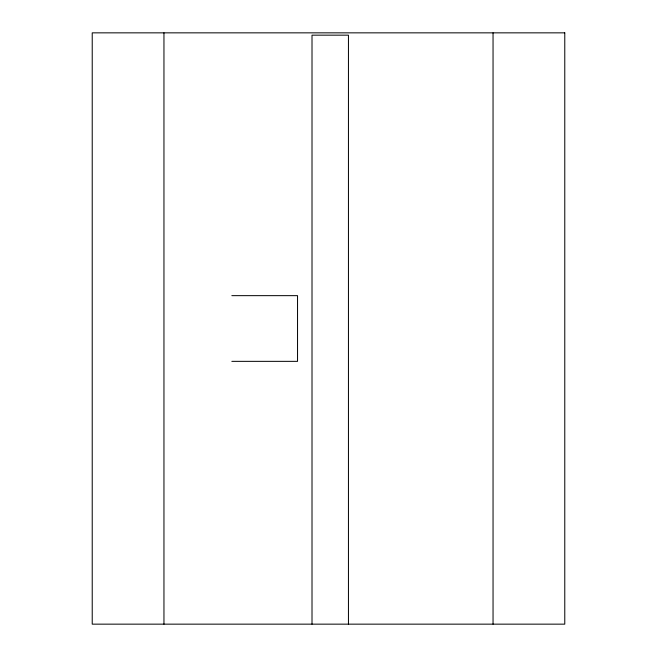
<?xml version="1.0" encoding="UTF-8"?>
<svg xmlns="http://www.w3.org/2000/svg" width="657" height="657" viewBox="0 0 657 657"><rect width="100%" height="100%" fill="white"/><g stroke="black" fill="none" stroke-linecap="round" stroke-linejoin="round"><path stroke-width="0.99" d="M231.839 295.65L297.539 295.65L297.539 361.35L231.839 361.35M493.046 32.85L493.046 624.15M348.448 624.15L348.448 35.158L312.009 35.158L312.009 624.15M163.954 32.85L163.954 624.15M564.774 32.85L92.226 32.85L92.226 624.15L564.774 624.15L564.774 32.85"/></g></svg>
